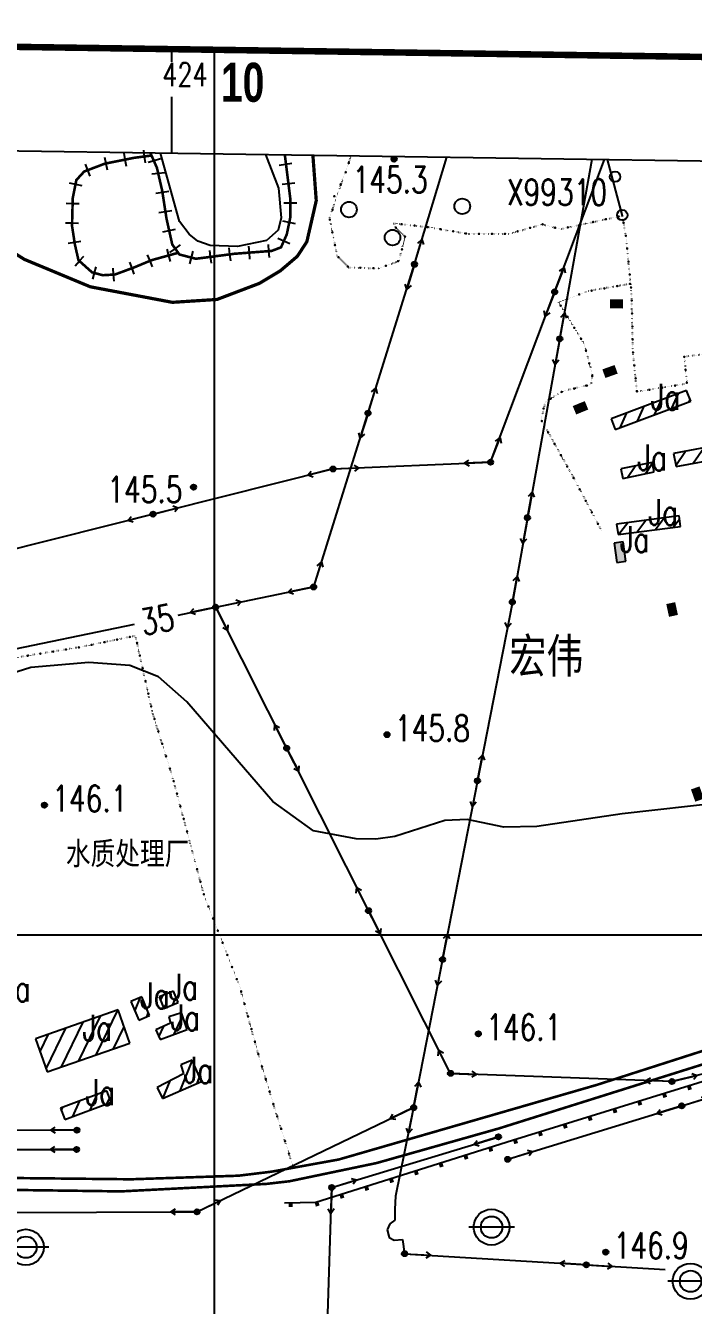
# Model space of a CAD drawing. Extents: x 408766 to 414302, y 5156573 to 5161925.
# Drawn here: x 409855 to 410368, y 5160715 to 5161699 of the extents above; entities that cross this region are included whole.
import ezdxf

# ---------------------------------------------------------------- set-up
doc = ezdxf.new("R2010")
doc.units = 0
doc.header["$LTSCALE"] = 1000
for name, pattern in [('0001', [0.5, 0.5, 0]), ('4222', [0.5, 0.5, 0]), ('5130', [1, 1, 0]), ('5400', [1, 1, 0]), ('6121', [1, 1, 0]), ('6331', [1, 1, 0]), ('8111', [1, 1, 0]), ('8112', [1, 1, 0]), ('9100', [0.001, 0, -0.001]), ('9315', [1, 1, 0]), ('9995', [0.001, 0, -0.001])]:
    doc.linetypes.add(name, pattern=pattern)
doc.layers.get('0').update_dxf_attribs({"linetype": 'CONTINUOUS'})
for name, color, linetype in [('0001', 1, 'CONTINUOUS'), ('0001ADD', 1, 'CONTINUOUS'), ('0001BAK', 1, 'CONTINUOUS'), ('0002', 2, 'CONTINUOUS'), ('0002ADD', 2, 'CONTINUOUS'), ('0003ADD', 3, 'CONTINUOUS'), ('0003BAK', 3, 'CONTINUOUS'), ('0005', 5, 'CONTINUOUS'), ('0005ADD', 5, 'CONTINUOUS'), ('0005BAK', 5, 'CONTINUOUS'), ('0007', 7, 'CONTINUOUS'), ('0009', 9, 'CONTINUOUS'), ('0010', 10, 'CONTINUOUS'), ('0010ADD', 10, 'CONTINUOUS'), ('0011ADD', 11, 'CONTINUOUS'), ('0011BAK', 11, 'CONTINUOUS'), ('0012', 12, 'CONTINUOUS'), ('0013', 13, 'CONTINUOUS'), ('0014', 151, 'CONTINUOUS'), ('0015', 15, 'CONTINUOUS'), ('0017', 85, 'CONTINUOUS'), ('0018', 7, 'CONTINUOUS')]:
    doc.layers.add(name, color=color, linetype=linetype)
doc.styles.add('CADSLDXJ', font='romanc', dxfattribs={"bigfont": 'cadsldxj'})
doc.styles.add('CDXT', font='hbold.shx', dxfattribs={"width": 0.75, "height": 20, "bigfont": 'cdxt.shx'})
doc.styles.add('SIMPLEX', font='simplex.shx', dxfattribs={"width": 0.75, "height": 20})
doc.styles.add('XDX', font='simplex.shx', dxfattribs={"height": 20, "bigfont": 'xdx.shx'})
doc.styles.add('XST', font='romanc.shx', dxfattribs={"width": 0.75, "height": 20, "bigfont": 'xst.shx'})

# ---------------------------------------------------------------- blocks, each defined once
blk = doc.blocks.new('8140')
for radius in [0.0002, 0.000141, 0.0000832, 0.0000301]:
    blk.add_circle((0, 0), radius)
at = {"flags": 1}
blk.add_attdef('8140', (0, 0), '', height=0.0000001, dxfattribs=at)
blk = doc.blocks.new('5130')
blk.add_hatch(color=256).paths.add_polyline_path([(0.0002, 0, 1), (-0.0002, 0, 1)])
for points in [[(0, 0), (0.002, 0)], [(0.001638, 0.000233), (0.002, 0), (0.001658, -0.000229)]]:
    blk.add_lwpolyline(points)
blk.add_circle((0, 0), 0.0002)
at = {"flags": 1}
blk.add_attdef('5130', (0, 0), '', height=0.000001, dxfattribs=at)
blk = doc.blocks.new('5131')
for points in [[(-0.001638, -0.000233), (-0.002, 0), (-0.001658, 0.000229)], [(0, 0), (-0.002, 0)]]:
    blk.add_lwpolyline(points)
at = {"flags": 1}
blk.add_attdef('5131', (0, 0), '', height=0.0000000001, dxfattribs=at)
blk = doc.blocks.new('3113')
blk.add_lwpolyline([(0.001757, 0), (-0.00175, 0)])
for radius in [0.001375, 0.000825]:
    blk.add_circle((0, 0), radius)
at = {"flags": 1}
blk.add_attdef('3112', (0, 0), '', height=0.000000001, dxfattribs=at)
blk = doc.blocks.new('9310')
blk.add_circle((0, 0), 0.0006)
blk = doc.blocks.new('2111')
h = blk.add_hatch(color=256)
h.paths.add_polyline_path([(0.0005, 0.00035), (-0.0005, 0.00035), (-0.0005, -0.00035), (0.0005, -0.00035)])
h.paths.add_polyline_path([(0, 0), (0, 0), (0, 0), (0, 0)], flags=24)
blk.add_line((0.0005, -0.00035), (0.0005, -0.00035))
at = {"style": 'CADSLDXJ', "flags": 1}
blk.add_attdef('2111', (0, 0), '', height=0.00000001, dxfattribs=at)
blk = doc.blocks.new('9100')
blk.add_hatch(color=256).paths.add_polyline_path([(0.0001, 0, 1), (-0.0001, 0, 1)])
blk = doc.blocks.new('9315')
blk.add_circle((0, 0), 0.0004)
at = {"flags": 1}
blk.add_attdef('9315', (0, 0), '', height=0.00000001, dxfattribs=at)

msp = doc.modelspace()

# ---------------------------------------------------------------- hatches: boundary and pattern name
at = {"layer": '0001ADD', "linetype": '0001'}
h = msp.add_hatch(dxfattribs=at)
h.set_pattern_fill('U', color=256, scale=10, angle=55.58417, style=0, pattern_type=0)
h.set_pattern_definition([(55.58416504, (0, 0), (-8.249573256, 5.651950203), [])])
h.paths.add_polyline_path([(410355.04, 5161359.92), (410668.08, 5161418.41), (410666.23, 5161428.34), (410353.18, 5161369.85)])
h = msp.add_hatch(dxfattribs=at)
h.set_pattern_fill('U', color=256, scale=10, angle=65.56092, style=0, pattern_type=0)
h.set_pattern_definition([(65.56091602, (0, 0), (-9.104016522, 4.137255512), [])])
h.paths.add_polyline_path([(410308.2, 5161388.28), (410366.35, 5161410.09), (410363.22, 5161418.43), (410305.08, 5161396.62)])
h = msp.add_hatch(dxfattribs=at)
h.set_pattern_fill('U', color=256, scale=10, angle=56.84295, style=0, pattern_type=0)
h.set_pattern_definition([(56.84295382, (0, 0), (-8.371745785, 5.469357595), [])])
h.paths.add_polyline_path([(410314.19, 5161350.68), (410338.35, 5161355.74), (410336.82, 5161363.05), (410312.66, 5161357.99)])
h = msp.add_hatch(dxfattribs=at)
h.set_pattern_fill('U', color=256, scale=10, angle=52.45467, style=0, pattern_type=0)
h.set_pattern_definition([(52.45466783, (0, 0), (-7.928714426, 6.09388936), [])])
h.paths.add_polyline_path([(410310.45, 5161307.63), (410358.59, 5161313.92), (410357.53, 5161321.97), (410309.4, 5161315.67)])
msp.add_hatch(color=256, dxfattribs=at).paths.add_polyline_path([(410316.53, 5161287.05), (410314.37, 5161301.9), (410307.44, 5161300.89), (410309.6, 5161286.04)])
h = msp.add_hatch(dxfattribs=at)
h.set_pattern_fill('U', color=256, scale=10, angle=67.866, style=0, pattern_type=0)
h.set_pattern_definition([(67.86600063, (0, 0), (-9.26305216, 3.767739999), [])])
h.paths.add_polyline_path([(409941.79, 5160934.45), (409950.19, 5160937.99), (409944.12, 5160952.39), (409935.72, 5160948.84)])
h = msp.add_hatch(dxfattribs=at)
h.set_pattern_fill('U', color=256, scale=10, angle=67.11156, style=0, pattern_type=0)
h.set_pattern_definition([(67.11155682, (0, 0), (-9.212638749, 3.88938135), [])])
h.paths.add_polyline_path([(409961.21, 5160943.4), (409972.22, 5160947.87), (409968.6, 5160956.79), (409957.58, 5160952.32)])
h = msp.add_hatch(dxfattribs=at)
h.set_pattern_fill('U', color=256, scale=10, angle=64.24795, style=0, pattern_type=0)
h.set_pattern_definition([(64.24795192, (0, 0), (-9.006827092, 4.344774532), [])])
h.paths.add_polyline_path([(409871.42, 5160894.55), (409934.96, 5160916.74), (409926.05, 5160942.26), (409862.51, 5160920.08)])
h = msp.add_hatch(dxfattribs=at)
h.set_pattern_fill('U', color=256, scale=10, angle=65.7029, style=0, pattern_type=0)
h.set_pattern_definition([(65.7029036, (0, 0), (-9.1142413, 4.114681705), [])])
h.paths.add_polyline_path([(409958.28, 5160919.47), (409979.08, 5160927.33), (409974.58, 5160939.96), (409965.03, 5160936.87), (409966.15, 5160932.1), (409954.91, 5160927.05)])
h = msp.add_hatch(dxfattribs=at)
h.set_pattern_fill('U', color=256, scale=10, angle=68.23836, style=0, pattern_type=0)
h.set_pattern_definition([(68.23835646, (0, 0), (-9.287342297, 3.707461808), [])])
h.paths.add_polyline_path([(409959.97, 5160874.28), (409990.04, 5160887.19), (409983.01, 5160903.75), (409974.3, 5160900.1), (409976.27, 5160893.09), (409956.04, 5160882.7)])
h = msp.add_hatch(dxfattribs=at)
h.set_pattern_fill('U', color=256, scale=10, angle=65.62439, style=0, pattern_type=0)
h.set_pattern_definition([(65.6243921, (0, 0), (-9.108594462, 4.127166938), [])])
h.paths.add_polyline_path([(409884.85, 5160857.91), (409920.5, 5160871.33), (409917.22, 5160880.04), (409881.57, 5160866.62)])

# ---------------------------------------------------------------- linework, layer by layer
at = {"layer": '0001', "linetype": '6121'}
msp.add_lwpolyline([(410039.38, 5161599.6), (410049.43, 5161573.92), (410051.33, 5161551.01), (410049.16, 5161541.55), (410040.05, 5161533.56), (410017.73, 5161529.11), (409996.81, 5161529.7), (409987.39, 5161533.14), (409980.56, 5161538.41), (409973.23, 5161548.14), (409958.49, 5161600.79)], dxfattribs=at)
at = {"layer": '0001', "linetype": '0001'}
for points in [[(410355.04, 5161359.92), (410668.08, 5161418.41), (410666.23, 5161428.34), (410353.18, 5161369.85)], [(410308.2, 5161388.28), (410366.35, 5161410.09), (410363.22, 5161418.43), (410305.08, 5161396.62)], [(410314.19, 5161350.68), (410338.35, 5161355.74), (410336.82, 5161363.05), (410312.66, 5161357.99)], [(410310.45, 5161307.63), (410358.59, 5161313.92), (410357.53, 5161321.97), (410309.4, 5161315.67)], [(410316.53, 5161287.05), (410314.37, 5161301.9), (410307.44, 5161300.89), (410309.6, 5161286.04)], [(409941.79, 5160934.45), (409950.19, 5160937.99), (409944.12, 5160952.39), (409935.72, 5160948.84)], [(409961.21, 5160943.4), (409972.22, 5160947.87), (409968.6, 5160956.79), (409957.58, 5160952.32)], [(409871.42, 5160894.55), (409934.96, 5160916.74), (409926.05, 5160942.26), (409862.51, 5160920.08)], [(409958.28, 5160919.47), (409979.08, 5160927.33), (409974.58, 5160939.96), (409965.03, 5160936.87), (409966.15, 5160932.1), (409954.91, 5160927.05)], [(409959.97, 5160874.28), (409990.04, 5160887.19), (409983.01, 5160903.75), (409974.3, 5160900.1), (409976.27, 5160893.09), (409956.04, 5160882.7)], [(409884.85, 5160857.91), (409920.5, 5160871.33), (409917.22, 5160880.04), (409881.57, 5160866.62)]]:
    msp.add_lwpolyline(points, close=True, dxfattribs=at)
at = {"layer": '0001BAK', "linetype": '9995'}
msp.add_lwpolyline([(410104.93, 5161598.64), (410088.46, 5161551.19), (410094.35, 5161521.77), (410103.19, 5161512.95), (410126.75, 5161512.21), (410142.22, 5161518.1), (410146.63, 5161536.48), (410138.53, 5161544.57), (410137.8, 5161546.78), (410165.04, 5161543.84), (410195.23, 5161538.69), (410226.16, 5161538.69), (410252.67, 5161546.05), (410265.93, 5161542.37), (410293.17, 5161548.25), (410313.79, 5161552.67)], dxfattribs=at)
at = {"layer": '0002', "linetype": '5130'}
for points in [[(409646.57, 5161182.98), (409817.01, 5161289.29), (410091.2, 5161358.01), (410212.44, 5161363.21), (410300.06, 5161595.78)], [(409972.05, 5161245.77), (410001, 5161251.77), (410076.38, 5161267.34), (410153.91, 5161515.3), (410178.67, 5161597.56)], [(410290.35, 5161595.92), (410229.16, 5161255.73), (410153.23, 5160867.13), (410139.3, 5160799.08), (410138.81, 5160789.15), (410138.81, 5160780.7), (410134.83, 5160777.72), (410132.84, 5160773.25), (410134.33, 5160767.29), (410138.31, 5160765.3), (410144.78, 5160765.8), (410146.27, 5160754.87), (410346.75, 5160742.64)], [(409422.1, 5161350.01), (409504.96, 5160978.24), (409548.83, 5160785.61), (409986.58, 5160787.05), (410153.23, 5160867.13)], [(410908.53, 5160275.57), (410841.91, 5160531.03), (410619.77, 5160906.6), (410556.22, 5160936.4), (410351.84, 5160887.18), (410181.62, 5160893.47), (410001, 5161251.77)], [(408973.22, 5160893.11), (409013.7, 5160889.58), (409479.37, 5160876.49), (409804.92, 5160869.22), (409810.65, 5161212.31), (409938.47, 5161238.81)], [(410225.62, 5160827.46), (410552.96, 5160927.72), (410620.64, 5160895.31), (410802.27, 5160581.78), (410881.6, 5160313.08), (410897.17, 5160212.69)], [(409894.22, 5160849.83), (409327.5, 5160848.48), (409346.52, 5160769.75)], [(409356.6, 5160591.43), (409352.46, 5160662.52), (410086.63, 5160692.24), (410090.27, 5160805.8), (410218.1, 5160844.44)], [(409358.76, 5160768.39), (409351.28, 5160836.26), (409894.31, 5160834.93)]]:
    msp.add_lwpolyline(points, dxfattribs=at)
at = {"layer": '0003ADD', "linetype": '4222', "const_width": 2}
for points in [[(410793.97, 5161368.88), (410795.91, 5161368.11), (410858.45, 5161336.51), (410930.21, 5161294.5), (410937.67, 5161289.21), (410938.21, 5161286.02), (410936.2, 5161282.27), (410852.74, 5161246.53), (410787.5, 5161205.21), (410770.58, 5161189.82), (410709.12, 5161124.89), (410648.03, 5161050.44), (410630.82, 5161024.89), (410611.91, 5161006.38), (410577.62, 5160982.59), (410551.89, 5160969.98), (410455.81, 5160936.5), (410293.88, 5160884.56), (410095.64, 5160827.28), (410044.01, 5160817.94), (410018.55, 5160814.84), (409936.02, 5160812.08), (409643.72, 5160815.22), (409638.96, 5160815.02)], [(409639.88, 5160805.5), (409753.8, 5160805.14), (409928.15, 5160802.78), (410039.94, 5160808.53), (410057.75, 5160810.57), (410124.74, 5160824.56), (410218.73, 5160851.12), (410547.01, 5160954.25), (410572.43, 5160956.07), (410585.07, 5160954.45), (410600.79, 5160949.56), (410619.55, 5160940.15), (410631.94, 5160929.64), (410760.34, 5160737.5), (410809.31, 5160652.33), (410852.88, 5160555.89), (410889.76, 5160446.94), (410918.14, 5160306.5), (410925.78, 5160240.27), (410938.93, 5160077.4), (410942.08, 5160009.39), (410980.39, 5159480.2), (410982.16, 5159475.71)]]:
    msp.add_lwpolyline(points, dxfattribs=at)
at = {"layer": '0003BAK', "linetype": '4222'}
for points in [[(408996.92, 5160800.85), (409002.87, 5160802.33), (409321.28, 5160806.5), (409753.8, 5160805.14), (409928.15, 5160802.78), (410039.94, 5160808.53), (410057.75, 5160810.57), (410124.74, 5160824.56), (410218.73, 5160851.12), (410547.01, 5160954.25), (410572.43, 5160956.07), (410585.07, 5160954.45), (410600.79, 5160949.56), (410619.55, 5160940.15), (410631.94, 5160929.64), (410760.34, 5160737.5), (410809.31, 5160652.33), (410852.88, 5160555.89), (410889.76, 5160446.94), (410918.14, 5160306.5), (410925.78, 5160240.27), (410938.93, 5160077.4)], [(410455.81, 5160936.5), (410293.88, 5160884.56), (410095.64, 5160827.28), (410044.01, 5160817.94), (410018.55, 5160814.84), (409936.02, 5160812.08), (409643.72, 5160815.22), (409606.89, 5160813.71), (409062.75, 5160815.04), (409002.43, 5160812.92), (408995.51, 5160810.55)]]:
    msp.add_lwpolyline(points, dxfattribs=at)
at = {"layer": '0005', "linetype": '6331', "const_width": 2}
for points in [[(409972.15, 5161524.16), (409951.62, 5161518.46), (409938.4, 5161512.96), (409923.54, 5161507.46), (409914.18, 5161506.91), (409905.92, 5161509.11), (409895.46, 5161518.46), (409892.71, 5161530.56), (409890.51, 5161544.85), (409891.06, 5161566.3), (409893.81, 5161580.04), (409899.87, 5161586.64), (409915.83, 5161592.69), (409937.85, 5161597.09), (409951.64, 5161598.92)], [(410054.19, 5161599.39), (410056.76, 5161578.94), (410058.41, 5161565.75), (410058.41, 5161551.45), (410055.66, 5161538.26), (410051.26, 5161528.36), (410044.1, 5161525.61), (410015.47, 5161523.41), (409985.75, 5161519.56), (409973.09, 5161522.86), (409967.58, 5161530.56), (409963.18, 5161550.35), (409959.87, 5161571.8), (409955.78, 5161589.53), (409950.77, 5161600.9)]]:
    msp.add_lwpolyline(points, dxfattribs=at)
at = {"layer": '0005ADD', "linetype": '6331'}
for points in [[(409930.26, 5161600.67), (409931.24, 5161595.77), (409932.22, 5161590.86)], [(409945.38, 5161603.13), (409946.04, 5161598.18), (409946.7, 5161593.22)], [(409900.7, 5161592.3), (409902.47, 5161587.63), (409904.24, 5161582.95)], [(409915.55, 5161597.73), (409916.53, 5161592.83), (409917.51, 5161587.93)], [(409949.01, 5161593.77), (409953.8, 5161595.2), (409958.59, 5161596.63)], [(410059.61, 5161592.78), (410054.67, 5161591.99), (410049.73, 5161591.2)], [(409951.98, 5161584.77), (409956.95, 5161585.32), (409961.92, 5161585.87)], [(409888.27, 5161577.83), (409893.17, 5161576.85), (409898.08, 5161575.86)], [(409955.08, 5161570.05), (409960.03, 5161570.81), (409964.97, 5161571.57)], [(410061.94, 5161577.79), (410056.98, 5161577.17), (410052.02, 5161576.55)], [(409885.95, 5161562.19), (409890.95, 5161562.06), (409895.95, 5161561.93)], [(410063.41, 5161562.26), (410058.41, 5161562.26), (410053.41, 5161562.26)], [(409957.37, 5161555.22), (409962.31, 5161555.99), (409967.25, 5161556.75)], [(409885.57, 5161547.19), (409890.57, 5161547.06), (409895.57, 5161546.93)], [(409960.32, 5161540.19), (409965.2, 5161541.27), (409970.08, 5161542.36)], [(410062.45, 5161546.33), (410057.56, 5161547.35), (410052.66, 5161548.37)], [(409887.52, 5161531.45), (409892.46, 5161532.21), (409897.4, 5161532.97)], [(410042.28, 5161520.45), (410041.89, 5161525.44), (410041.51, 5161530.42)], [(410057.91, 5161531), (410053.34, 5161533.04), (410048.77, 5161535.07)], [(409892.82, 5161514.12), (409896.15, 5161517.85), (409899.48, 5161521.58)], [(409952.44, 5161513.39), (409950.52, 5161518.01), (409948.6, 5161522.62)], [(409966.26, 5161517.34), (409964.93, 5161522.16), (409963.59, 5161526.97)], [(409965.85, 5161524.38), (409969.92, 5161527.29), (409973.99, 5161530.19)], [(409981.07, 5161515.61), (409982.33, 5161520.45), (409983.6, 5161525.29)], [(409997.77, 5161516.08), (409997.13, 5161521.03), (409996.48, 5161525.99)], [(410012.64, 5161518), (410012, 5161522.96), (410011.36, 5161527.92)], [(410027.32, 5161519.31), (410026.94, 5161524.29), (410026.56, 5161529.28)], [(409906.47, 5161503.79), (409907.75, 5161508.63), (409909.04, 5161513.46)], [(409922.81, 5161502.41), (409922.52, 5161507.4), (409922.22, 5161512.4)], [(409938.38, 5161507.62), (409936.65, 5161512.31), (409934.91, 5161517)]]:
    msp.add_lwpolyline(points, dxfattribs=at)
at = {"layer": '0005BAK', "linetype": '9315'}
msp.add_lwpolyline([(410313.79, 5161552.67), (410302.4, 5161595.75)], dxfattribs=at)
at = {"layer": '0007', "linetype": '8112', "const_width": 2.5, "elevation": 145}
msp.add_lwpolyline([(409782.04, 5161603.38), (409794.41, 5161572.87), (409818.89, 5161541.07), (409853.8, 5161519.13), (409904.58, 5161498.02), (409967.67, 5161486.08), (410001.99, 5161488.28), (410034.69, 5161500.69), (410050.82, 5161510.4), (410063.81, 5161521.46), (410071.11, 5161532.68), (410078.34, 5161564.22), (410075.77, 5161599.07)], dxfattribs=at)
at = {"layer": '0007', "linetype": '8111'}
msp.add_lwpolyline([(410394.17, 5161102.06), (410313.7, 5161092.86), (410248.1, 5161083.28), (410222.71, 5161082.73), (410194.34, 5161088.6), (410177.19, 5161087.82), (410138.79, 5161075.57), (410124.14, 5161073.44), (410108.93, 5161073.87), (410076.12, 5161079.87), (410045.04, 5161102.33), (409978.7, 5161179.12), (409957.03, 5161198.14), (409935.08, 5161207.01), (409903.43, 5161209.17), (409858.92, 5161205.35), (409830.77, 5161196.62)], dxfattribs=at)
at = {"layer": '0009', "linetype": '9995'}
msp.add_lwpolyline([(410313.79, 5161552.67), (410302.4, 5161595.75)], dxfattribs=at)
at = {"layer": '0010', "linetype": '5400'}
msp.add_lwpolyline([(410911.75, 5160103.28), (410903.07, 5160214.27), (410900.96, 5160259.2), (410891.46, 5160311.61), (410864.93, 5160431.58), (410839.78, 5160516.66), (410823.42, 5160568.95), (410778.6, 5160662.53), (410769.87, 5160682.14), (410732.24, 5160738.78), (410636.13, 5160891.77), (410617.42, 5160921.63), (410596.15, 5160931.43), (410574.33, 5160938.51), (410556.88, 5160942.33), (410512.71, 5160930.34), (410382.64, 5160889.21), (410229.4, 5160841.82), (410077.96, 5160794.21), (410053.97, 5160793.66)], dxfattribs=at)
at = {"layer": '0010ADD', "linetype": '5400', "const_width": 3}
for points in [[(410364.96, 5160883.74), (410365.85, 5160880.88)], [(410326.75, 5160871.93), (410327.63, 5160869.06)], [(410345.85, 5160877.84), (410346.74, 5160874.97)], [(410288.53, 5160860.11), (410289.42, 5160857.24)], [(410307.64, 5160866.02), (410308.53, 5160863.15)], [(410269.42, 5160854.2), (410270.31, 5160851.33)], [(410231.21, 5160842.38), (410232.1, 5160839.52)], [(410250.32, 5160848.29), (410251.2, 5160845.43)], [(410212.13, 5160836.39), (410213.03, 5160833.53)], [(410173.97, 5160824.4), (410174.87, 5160821.53)], [(410193.05, 5160830.39), (410193.95, 5160827.53)], [(410135.81, 5160812.4), (410136.71, 5160809.54)], [(410154.89, 5160818.4), (410155.79, 5160815.53)], [(410116.73, 5160806.4), (410117.63, 5160803.54)], [(410058.61, 5160793.77), (410058.68, 5160790.77)], [(410078.57, 5160794.4), (410079.47, 5160791.54)], [(410097.65, 5160800.4), (410098.55, 5160797.54)]]:
    msp.add_lwpolyline(points, dxfattribs=at)
at = {"layer": '0011BAK', "linetype": '9100'}
for points in [[(410450.35, 5161458.77), (410424.7, 5161451.57), (410361.37, 5161444.31), (410363.45, 5161423.57), (410325.03, 5161417.35), (410321.91, 5161448.46), (410320.88, 5161493.05), (410316.72, 5161535.57), (410313.79, 5161552.67)], [(410320.16, 5161500.38), (410286.54, 5161494.42), (410264.73, 5161486.13), (410284.46, 5161453.98), (410290.69, 5161430.13), (410289.65, 5161422.87), (410267.85, 5161417.68), (410254.35, 5161409.39), (410251.24, 5161395.9), (410276.15, 5161351.31), (410297.92, 5161310.27)], [(410060.54, 5160821.81), (410047.31, 5160863.63), (410035.19, 5160903.25), (410019.77, 5160959.39), (409992.22, 5161029.82), (409967.95, 5161120.81), (409952.52, 5161170.34), (409939.3, 5161229.77), (409896.32, 5161220.96), (409848.94, 5161213.26), (409826.9, 5161203.35), (409781.72, 5161183.54), (409751.94, 5161176.19)]]:
    msp.add_lwpolyline(points, dxfattribs=at)
at = {"layer": '0012'}
for p, q in [((410000, 5156887.45), (410000, 5161680.19)), ((413854.36, 5161543.67), (408904.1, 5161616.25)), ((408894.82, 5161000), (413846.61, 5161000))]:
    msp.add_line(p, q, dxfattribs=at)
at = {"layer": '0012', "const_width": 5}
msp.add_lwpolyline([(408833.18, 5156904.54), (408905.3, 5161696.24), (413855.5, 5161623.67), (413787.17, 5156831.96), (408833.18, 5156904.54)], dxfattribs=at)
at = {"layer": '0018', "color": 2}
for points in [[(409967.33, 5161671.01), (409967.33, 5161680.67)], [(409967.33, 5161600.66), (409967.33, 5161643.91)]]:
    msp.add_lwpolyline(points, dxfattribs=at)

# ---------------------------------------------------------------- block references
at = {"layer": '0001ADD', "linetype": '9995', "xscale": 10000, "yscale": 10000, "zscale": 10000}
for p in [(410103.4, 5161593.25), (410101.03, 5161586.03), (410097.13, 5161576.81), (410092.26, 5161567.62), (410088.77, 5161549.67), (410090.84, 5161557.21), (410301.15, 5161549.96), (410310.93, 5161552.05), (410090.73, 5161539.86), (410139.53, 5161543.58), (410144.02, 5161546.11), (410153.97, 5161545.04), (410163.91, 5161543.96), (410173.78, 5161542.35), (410183.63, 5161540.67), (410233.2, 5161540.64), (410242.84, 5161543.32), (410252.47, 5161545.99), (410262.11, 5161543.43), (410271.83, 5161543.64), (410281.6, 5161545.75), (410291.38, 5161547.86), (410092.69, 5161530.05), (410146.61, 5161536.51), (410193.49, 5161538.99), (410203.47, 5161538.69), (410213.47, 5161538.69), (410223.47, 5161538.69), (410095.45, 5161520.68), (410144.31, 5161526.8), (410102.53, 5161513.61), (410112.25, 5161512.67), (410122.25, 5161512.35), (410131.89, 5161514.17), (410141.23, 5161517.72)]:
    msp.add_blockref('9100', p, dxfattribs=at)
at = {"layer": '0002ADD', "linetype": '5130', "xscale": 10000, "yscale": 10000, "zscale": 10000}
for name, p, rotation in [('5130', (410153.91, 5161515.3), 73.27206309186928), ('5131', (410153.91, 5161515.3), 72.63582357321611), ('5130', (410261.73, 5161494.08), 68.7048697810666), ('5131', (410261.73, 5161494.08), 68.7048697810666), ('5131', (410265.68, 5161458.08), 259.5464807474839), ('5130', (410265.68, 5161458.08), 259.5464807474839), ('5130', (410118.16, 5161400.96), 72.63582357321611), ('5131', (410118.16, 5161400.96), 72.63582357321611), ('5130', (410212.44, 5161363.21), 68.7048697810666), ('5131', (410212.44, 5161363.21), 2.456112587715088), ('5131', (410091.2, 5161358.01), 14.07159324017017), ('5130', (410091.2, 5161358.01), 2.456112587715088), ('5131', (410240.8, 5161320.55), 259.5464807474839), ('5131', (409952.81, 5161323.32), 14.07159324017017), ('5130', (409952.81, 5161323.32), 14.07159324017017), ('5130', (410240.8, 5161320.55), 259.5464807474839), ('5130', (410076.38, 5161267.34), 72.63582357321611), ('5131', (410229.16, 5161255.73), 259.5464807474839), ('5131', (410076.38, 5161267.34), 11.67257411689459), ('5130', (410001, 5161251.77), 11.67257411689459), ('5130', (410229.16, 5161255.73), 258.9435199842023), ('5131', (410001, 5161251.77), 11.71077990258751), ('5131', (410001, 5161251.77), 116.7522361043324), ('5130', (410055.58, 5161143.5), 116.7522361043324), ('5131', (410055.58, 5161143.5), 116.7522361043324), ('5131', (410202.31, 5161118.33), 258.9435199842023), ('5130', (410202.31, 5161118.33), 258.9435199842023), ('5130', (410118.6, 5161018.49), 116.7522361043324), ('5131', (410118.6, 5161018.49), 116.7522361043324), ('5131', (410175.47, 5160980.93), 258.9435199842023), ('5130', (410175.47, 5160980.93), 258.9435199842023), ('5130', (410181.62, 5160893.47), 116.7522361043324), ('5131', (410181.62, 5160893.47), 177.8834278796674), ('5131', (410351.84, 5160887.18), 193.5389589673109), ('5131', (410153.23, 5160867.13), 258.9435199842023), ('5130', (410351.84, 5160887.18), 177.8834278796674), ('5130', (410359.48, 5160868.46), 17.02845269304898), ('5131', (410153.23, 5160867.13), 25.66778326452486), ('5130', (410153.23, 5160867.13), 258.4355219158492), ('5131', (410359.48, 5160868.46), 17.02845269304898), ('5130', (409894.22, 5160849.83), 180.1364647912383), ('5130', (410218.5, 5160844.72), 197.4954451638826), ('5130', (409893.99, 5160835), 180.1364647912383), ('5130', (410225.62, 5160827.46), 17.02845269304898), ('5130', (410090.27, 5160805.8), 16.82221487756252), ('5131', (410090.27, 5160805.8), 88.16198780513436), ('5130', (409986.58, 5160787.05), 25.66778326452486), ('5131', (409986.58, 5160787.05), 0.188386866206308), ('5130', (410146.27, 5160754.87), 356.5091187526953), ('5131', (410286.01, 5160746.35), 356.5091187526953), ('5130', (410286.01, 5160746.35), 356.5091187526953)]:
    msp.add_blockref(name, p, dxfattribs=dict(at, rotation=rotation))
at = {"layer": '0005ADD', "linetype": '9315', "xscale": 10000, "yscale": 10000, "zscale": 10000}
for p in [(410308.17, 5161582.64), (410313.7, 5161553.16)]:
    msp.add_blockref('9315', p, dxfattribs=at)
at = {"layer": '0011ADD', "linetype": '9100', "xscale": 10000, "yscale": 10000, "zscale": 10000}
for p in [(410314.73, 5161547.16), (410316.43, 5161537.3), (410317.52, 5161527.36), (410318.5, 5161517.41), (410319.47, 5161507.46), (410319.67, 5161500.29), (410280.6, 5161492.16), (410290.13, 5161495.06), (410299.98, 5161496.8), (410309.82, 5161498.55), (410320.44, 5161497.51), (410266.31, 5161483.55), (410271.25, 5161488.61), (410321.01, 5161487.53), (410271.54, 5161475.03), (410321.24, 5161477.53), (410276.78, 5161466.5), (410321.47, 5161467.53), (410282.01, 5161457.98), (410321.7, 5161457.54), (410285.8, 5161448.84), (410322.01, 5161447.54), (410361.38, 5161444.2), (410288.33, 5161439.17), (410323, 5161437.59), (410362.38, 5161434.25), (410286.42, 5161422.1), (410290.6, 5161429.48), (410324, 5161427.64), (410354.3, 5161422.09), (410363.37, 5161424.3), (410258.55, 5161411.97), (410267.07, 5161417.21), (410276.69, 5161419.79), (410325, 5161417.69), (410334.56, 5161418.89), (410344.43, 5161420.49), (410253.21, 5161404.45), (410251.84, 5161394.83), (410256.71, 5161386.1), (410261.59, 5161377.37), (410266.47, 5161368.64), (410271.35, 5161359.91), (410276.22, 5161351.18), (410280.91, 5161342.35), (410285.59, 5161333.51), (410290.28, 5161324.68), (410294.96, 5161315.84), (409915.36, 5161224.86), (409925.16, 5161226.87), (409934.96, 5161228.88), (409866.16, 5161216.06), (409876.03, 5161217.66), (409885.9, 5161219.27), (409895.77, 5161220.87), (409905.57, 5161222.86), (409940.51, 5161224.33), (409856.29, 5161214.45), (409942.68, 5161214.57), (409944.85, 5161204.81), (409947.02, 5161195.05), (409949.2, 5161185.29), (409951.37, 5161175.53), (409953.91, 5161165.86), (409956.89, 5161156.32), (409959.86, 5161146.77), (409962.84, 5161137.22), (409965.81, 5161127.67), (409968.67, 5161118.09), (409971.25, 5161108.43), (409973.83, 5161098.77), (409976.4, 5161089.11), (409978.98, 5161079.45), (409986.71, 5161050.46), (409989.29, 5161040.8), (409991.87, 5161031.14), (409995.37, 5161021.77), (409999.01, 5161012.46), (410002.65, 5161003.15), (410006.29, 5160993.84), (410009.93, 5160984.52), (410013.58, 5160975.21), (410017.22, 5160965.9), (410020.56, 5160956.48), (410023.21, 5160946.84), (410025.86, 5160937.2), (410028.51, 5160927.56), (410031.16, 5160917.91), (410033.81, 5160908.27), (410036.6, 5160898.67), (410039.52, 5160889.1), (410042.45, 5160879.54), (410045.37, 5160869.98), (410048.33, 5160860.43), (410051.34, 5160850.89), (410054.36, 5160841.36), (410057.37, 5160831.82), (410060.39, 5160822.29)]:
    msp.add_blockref('9100', p, dxfattribs=at)
at = {"layer": '0015', "xscale": 10000, "yscale": 10000, "zscale": 10000}
for p in [(410138.23, 5161596.17, 145.3), (409983.97, 5161344.04, 145.5), (410132.75, 5161153.83, 145.8), (409869.27, 5161099.66, 146.1), (410203.02, 5160923.93, 146.1), (410301.04, 5160756.12, 146.9)]:
    msp.add_blockref('8140', p, dxfattribs=at)
at = {"layer": '0015', "linetype": '6331', "xscale": 10000, "yscale": 10000, "zscale": 10000}
for p in [(410103.51, 5161557.37), (410190.62, 5161559.87), (410137.01, 5161535.86)]:
    msp.add_blockref('9310', p, dxfattribs=at)
at = {"layer": '0015', "linetype": '9315', "xscale": 10000, "yscale": 10000, "zscale": 10000}
msp.add_blockref('2111', (410309.24, 5161484.88), dxfattribs=at)
for p, rotation in [((410304.29, 5161432.93), 19.59623573508091), ((410281.58, 5161405.03), 22.22501444850487), ((410352.03, 5161250.01), 282.1088503719338), ((410371.5, 5161108.17), 289.4615612967308)]:
    msp.add_blockref('2111', p, dxfattribs=dict(at, rotation=rotation))
at = {"layer": '0015', "linetype": '0001', "xscale": 10000, "yscale": 10000, "zscale": 10000}
for p in [(410213.15, 5160775.29), (409854.98, 5160759.89), (410366.21, 5160733.72)]:
    msp.add_blockref('3113', p, dxfattribs=at)

# ---------------------------------------------------------------- texts
at = {"layer": '0007', "style": 'SIMPLEX', "width": 0.75}
for s, p in [('145.3', (410106.28, 5161570.36, 145.3)), ('145.5', (409917.61, 5161332.22, 145.5)), ('145.8', (410138.75, 5161148.83, 145.8)), ('146.1', (409875.27, 5161094.66, 146.1)), ('146.1', (410209.02, 5160918.93, 146.1)), ('146.9', (410307.04, 5160751.12, 146.9))]:
    msp.add_text(s, height=20, dxfattribs=at).set_placement(p)
at = {"layer": '0012', "width": 0.75}
for s, height, style, p in [('424', 18, 'SIMPLEX', (409960, 5161652.19)), ('10', 30, 'CDXT', (410005, 5161640.19))]:
    msp.add_text(s, height=height, dxfattribs=dict(at, style=style)).set_placement(p)
at = {"layer": '0013', "linetype": '0001'}
for s, height, style, p in [('宏伟', 30, 'XST', (410226.83, 5161198.35)), ('水质处理厂', 20, 'XDX', (409885.75, 5161051.84))]:
    msp.add_text(s, height=height, dxfattribs=dict(at, style=style)).set_placement(p)
at = {"layer": '0014', "style": 'SIMPLEX', "width": 0.75}
msp.add_text('35', height=20, rotation=10.64786, dxfattribs=at).set_placement((409945.23, 5161229.95, 145.5))
at = {"layer": '0017', "linetype": '0001', "style": 'SIMPLEX', "width": 0.75}
for s, p in [('X99310', (410224.93, 5161560.68)), ('Ja', (410335.71, 5161403.36)), ('Ja', (410325.51, 5161356.87)), ('Ja', (410333.99, 5161314.8)), ('Ja', (410311.99, 5161293.97)), ('Ja', (409964.9, 5160950.1)), ('Ja', (409836.07, 5160948.74)), ('Ja', (409942.96, 5160943.42)), ('Ja', (409966.43, 5160926.49)), ('Ja', (409898.73, 5160918.41)), ('Ja', (409976.55, 5160886.07)), ('Ja', (409901.04, 5160868.97))]:
    msp.add_text(s, height=20, dxfattribs=at).set_placement(p)

doc.saveas('drawing.dxf')
